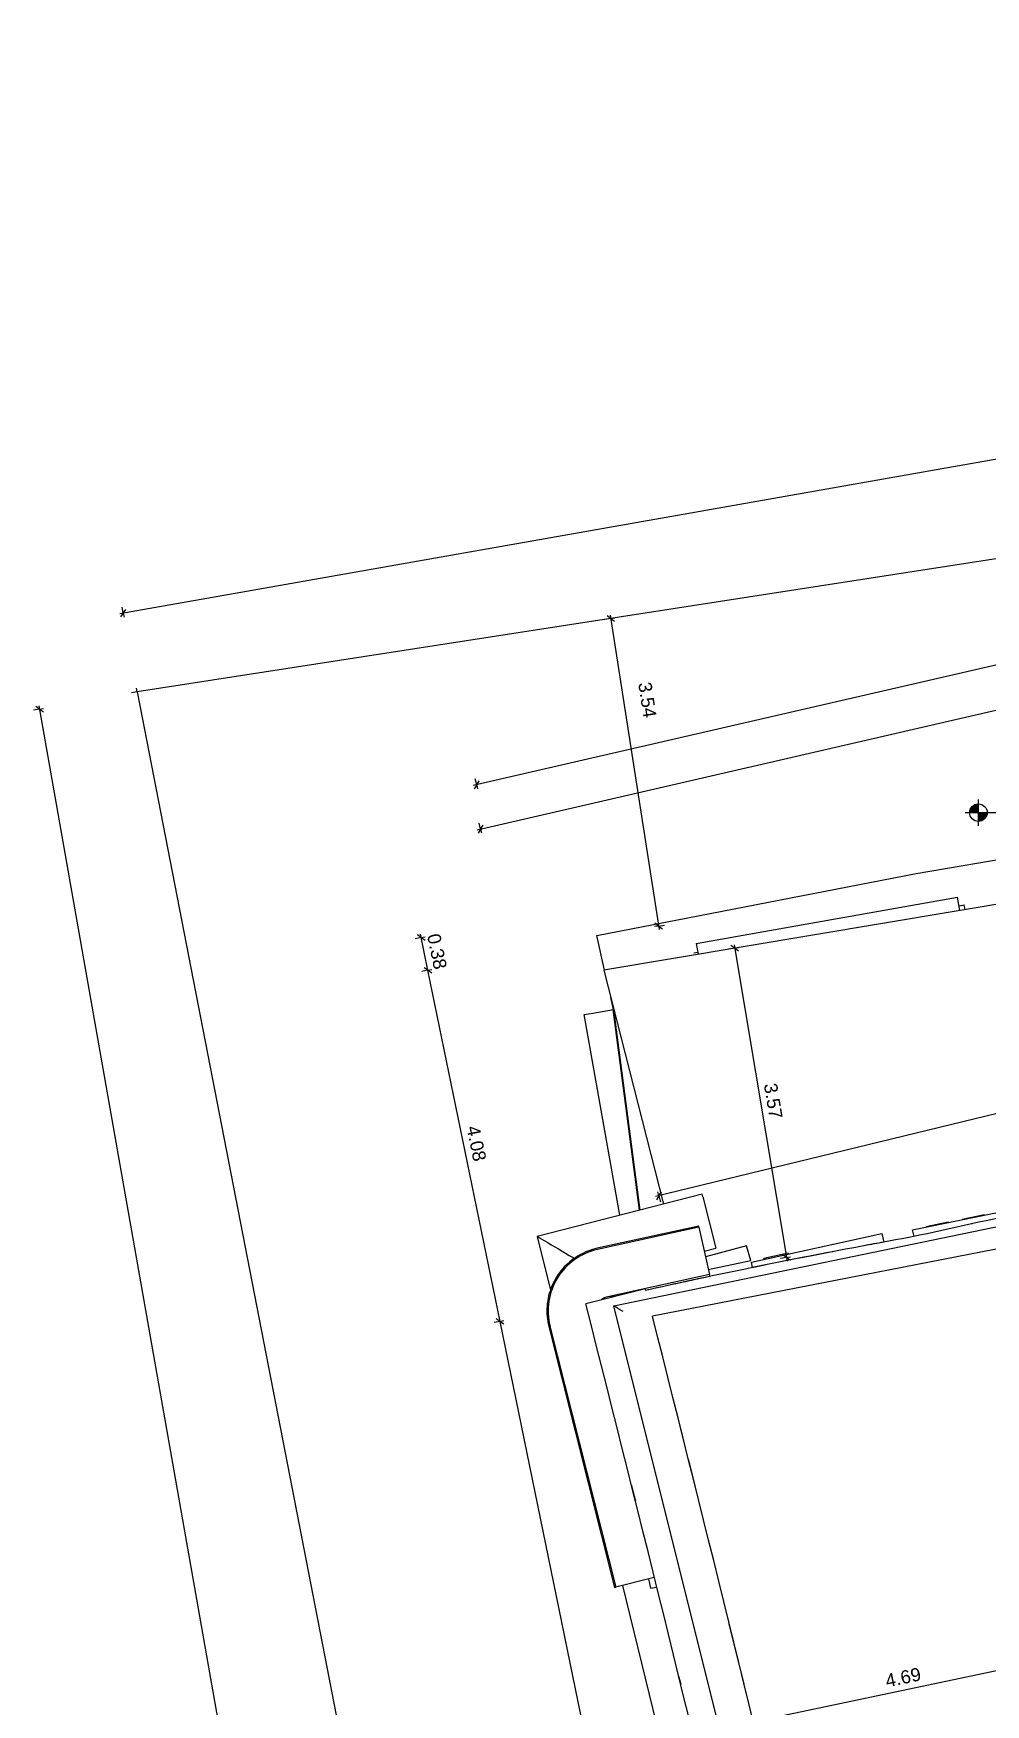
# Model space of a CAD drawing. Header units: millimetres. Extents: x -59427 to 524, y -410223 to 3435.
# Drawn here: x -59427 to -48602, y -394917 to -375908 of the extents above; entities that cross this region are included whole.
import ezdxf

# ---------------------------------------------------------------- set-up
doc = ezdxf.new("R2010")
doc.units = ezdxf.units.MM
for name, color, linetype, lineweight in [('A-ANNO-DIMS', 211, 'Continuous', 9), ('A-ANNO-DIMS-50', 211, 'Continuous', 9), ('A-DETL-THIN', 151, 'Continuous', 18), ('A-DOOR', 31, 'Continuous', 18), ('A-FLOR', 192, 'Continuous', 18), ('A-FLOR-HRAL', 11, 'Continuous', 18), ('A-GENM', 13, 'Continuous', 18), ('A-GLAZ', 151, 'Continuous', 18), ('A-WALL', 113, 'Continuous', 18), ('G-ANNO-DIMS', 111, 'Continuous', 9)]:
    doc.layers.add(name, color=color, linetype=linetype, lineweight=lineweight)
doc.styles.add('Arial_3', font='arial.ttf', dxfattribs={"height": 150})
doc.dimstyles.new('3mm', dxfattribs={"dimscale": 304.8, "dimtxt": 153.03891, "dimasz": 0.246063, "dimexe": 0.229659, "dimexo": 0.0625, "dimgap": 0.082021, "dimtad": 1, "dimlfac": 0.001, "dimrnd": 0.01, "dimzin": 0, "dimdsep": 46, "dimtxsty": 'Arial_3', "dimblk1": 'OBLIQUE', "dimblk2": 'OBLIQUE', "dimsah": 1, "dimcen": 0.09, "dimdle": 0.131234, "dimazin": 0, "dimtfac": 1, "dimtdec": 4, "dimtix": 1, "dimtmove": 0, "dimatfit": 3, "dimfxl": 0.147638, "dimfxlon": 1, "dimtvp": 1, "dimtolj": 1, "dimtzin": 0, "dimarcsym": 2})
doc.dimstyles.new('3mm_1', dxfattribs={"dimscale": 304.8, "dimtxt": 153.03891, "dimasz": 0.246063, "dimexe": 0.229659, "dimexo": 0.0625, "dimgap": 0.082021, "dimtad": 1, "dimlfac": 0.001, "dimrnd": 0.01, "dimzin": 0, "dimdsep": 46, "dimtxsty": 'Arial_3', "dimblk1": 'OBLIQUE', "dimblk2": 'OBLIQUE', "dimsah": 1, "dimcen": 0.09, "dimdle": 0.131234, "dimazin": 0, "dimtfac": 1, "dimtdec": 4, "dimtix": 1, "dimtmove": 2, "dimatfit": 3, "dimfxl": 0.147638, "dimfxlon": 1, "dimtvp": 1, "dimtolj": 1, "dimtzin": 0, "dimarcsym": 2})

# ---------------------------------------------------------------- blocks, each defined once
blk = doc.blocks.new('Railings 1 - Railings 1-518109-00_Site')
at = {"layer": 'A-FLOR-HRAL'}
for p, q in [((-51824, -389112), (-53699, -389592)), ((-51816, -389142), (-51824, -389112)), ((-51816, -389142), (-51667, -389725)), ((-53699, -389592), (-53549, -390203)), ((-51800, -389759), (-51667, -389725)), ((-51318, -389698), (-51786, -389824)), ((-51272, -389867), (-51318, -389698)), ((-51754, -389969), (-51272, -389867)), ((-52731, -390241), (-52728, -390253)), ((-52867, -390289), (-52871, -390272)), ((-52728, -393561), (-50977, -400719)), ((-52432, -393487), (-52410, -393592)), ((-52410, -393592), (-52341, -393580))]:
    blk.add_line(p, q, dxfattribs=at)
for points, knots in [([(-53699, -389592), (-53699, -389592), (-53699, -389592), (-53698, -389592), (-53697, -389593), (-53696, -389593), (-53694, -389594), (-53693, -389595), (-53692, -389596), (-53690, -389597), (-53687, -389598), (-53685, -389600), (-53683, -389601), (-53681, -389602), (-53679, -389603), (-53677, -389605), (-53674, -389606), (-53669, -389610), (-53664, -389612), (-53661, -389614)], [0.1428571, 0.1428571, 0.1428571, 0.1428571, 0.2142857, 0.25, 0.2857143, 0.3571429, 0.3928571, 0.4285714, 0.4642857, 0.5, 0.5714286, 0.6071429, 0.6428571, 0.6785714, 0.7142857, 0.75, 0.7857143, 0.8571429, 1, 1, 1, 1]), ([(-53661, -389614), (-53552, -389678), (-53424, -389754), (-53296, -389830), (-53277, -389841)], [0, 0, 0, 0, 0.4444444, 0.5239717, 0.5239717, 0.5239717, 0.5239717])]:
    blk.add_open_spline(points, degree=3, knots=knots, dxfattribs=at)
blk = doc.blocks.new('door6 - door6-949414-00_Site')
at = {"layer": 'A-DOOR'}
for p, q in [((-1538, -47), (1430, 480)), ((1457, 329), (1430, 480)), ((1448, 382), (1508, 393)), ((1518, 340), (1508, 393)), ((-1566, -153), (-1521, -145)), ((-1538, -47), (-1516, -170))]:
    blk.add_line(p, q, dxfattribs=at)
blk = doc.blocks.new('Railings 3 - Railings 3-1437792-00_Site')
at = {"layer": 'A-FLOR-HRAL'}
blk.add_line((-52871, -390274), (-52816, -390260), dxfattribs=at)
blk = doc.blocks.new('Window_46 - Window_46-1892501-00_Site')
at = {"layer": 'A-GLAZ'}
for p, q in [((-716, -44), (634, 233)), ((634, 233), (676, 241)), ((634, 233), (646, 174)), ((688, 182), (676, 241)), ((-311, 44), (-561, -7)), ((-560, -7), (-311, 44)), ((-311, 44), (-311, 44)), ((-311, 44), (-311, 44)), ((-311, 44), (-311, 44)), ((-311, 44), (-310, 39)), ((102, 127), (-153, 75)), ((-153, 75), (102, 127)), ((-153, 75), (-153, 75)), ((-153, 75), (-153, 75)), ((-152, 72), (-153, 75)), ((-153, 75), (-153, 75)), ((102, 127), (102, 127)), ((102, 127), (102, 127)), ((102, 127), (102, 127)), ((102, 127), (102, 124)), ((-700, -119), (-716, -44)), ((-560, -7), (-561, -7)), ((-560, -7), (-561, -7)), ((-561, -7), (-561, -7)), ((-561, -7), (-561, -7)), ((-561, -7), (-560, -7)), ((-560, -12), (-560, -7))]:
    blk.add_line(p, q, dxfattribs=at)
blk = doc.blocks.new('Window_47 - Window_47-1896046-00_Site')
at = {"layer": 'A-GLAZ'}
for p, q in [((-762, -71), (722, 255)), ((722, 255), (743, 158)), ((-346, 32), (-620, -28)), ((-346, 32), (-344, 21)), ((-749, -132), (-762, -71)), ((-618, -39), (-620, -28))]:
    blk.add_line(p, q, dxfattribs=at)
blk = doc.blocks.new('Window_48 - Window_48-1898777-00_Site')
at = {"layer": 'A-GLAZ'}
for p, q in [((483, 75), (488, 52)), ((-467, -145), (-469, -134))]:
    blk.add_line(p, q, dxfattribs=at)
blk = doc.blocks.new('Generic Models 1 - Generic Models 1-1989653-00_Site')
at = {"layer": 'A-GENM'}
for p, q in [((-51863, -389474), (-53016, -389726)), ((-51860, -389487), (-51863, -389474)), ((-51860, -389487), (-53013, -389740)), ((-51860, -389487), (-51742, -390024)), ((-51742, -390024), (-52895, -390277)), ((-53567, -390617), (-52820, -393584)), ((-53554, -390614), (-52806, -393581)), ((-52368, -393471), (-52806, -393581)), ((-52820, -393584), (-52806, -393581)), ((-51182, -400765), (-50650, -400646)), ((-51182, -400765), (-51198, -400768)), ((-51198, -400768), (-50090, -405733)), ((-50074, -405730), (-51182, -400765)), ((-44951, -405521), (-44913, -406014)), ((-44913, -406014), (-49237, -406349)), ((-44912, -406030), (-44913, -406014)), ((-49236, -406365), (-44912, -406030))]:
    blk.add_line(p, q, dxfattribs=at)
at = {"layer": 'A-GENM', "flags": 128}
for points in [[(-53016, -389726), (-53044, -389733), (-53072, -389741), (-53100, -389750), (-53127, -389760), (-53154, -389772), (-53181, -389784), (-53206, -389797), (-53232, -389812), (-53257, -389827), (-53281, -389843), (-53304, -389861), (-53327, -389879), (-53349, -389898), (-53370, -389918), (-53391, -389939), (-53410, -389961), (-53429, -389983), (-53447, -390006), (-53464, -390030), (-53479, -390055), (-53494, -390080), (-53508, -390105), (-53521, -390132), (-53533, -390158), (-53543, -390185), (-53553, -390213), (-53562, -390241), (-53569, -390269), (-53575, -390298), (-53580, -390326), (-53584, -390355), (-53587, -390384), (-53588, -390413), (-53589, -390443), (-53588, -390472), (-53586, -390501), (-53583, -390530), (-53579, -390559), (-53574, -390587), (-53567, -390616), (-53567, -390617)], [(-50090, -405733), (-50082, -405765), (-50073, -405796), (-50063, -405827), (-50051, -405857), (-50039, -405887), (-50025, -405916), (-50010, -405945), (-49994, -405973), (-49977, -406001), (-49958, -406028), (-49939, -406054), (-49919, -406079), (-49897, -406103), (-49875, -406127), (-49852, -406149), (-49828, -406171), (-49803, -406192), (-49777, -406211), (-49750, -406230), (-49723, -406247), (-49695, -406264), (-49667, -406279), (-49637, -406293), (-49608, -406306), (-49577, -406318), (-49547, -406328), (-49516, -406338), (-49484, -406346), (-49453, -406353), (-49421, -406358), (-49389, -406362), (-49356, -406365), (-49324, -406367), (-49292, -406367), (-49259, -406366), (-49236, -406365)]]:
    blk.add_lwpolyline(points, dxfattribs=at)
at = {"layer": 'A-GENM'}
for centre, radius, start, end in [((-52859, -390439), 716, 102.3662, 194.1317), ((-52859, -390439), 166, 102.3662, 130.878), ((-49299, -405557), 795, 192.581, 274.4259)]:
    blk.add_arc(centre, radius, start, end, dxfattribs=at)
blk = doc.blocks.new('DIMBLOCK3-00_Site')
at = {"layer": 'A-ANNO-DIMS-50'}
for p, q in [((-47218, -394265), (-47233, -394197)), ((-47218, -394265), (-47189, -394221)), ((-47218, -394265), (-51843, -395241)), ((-47218, -394265), (-47247, -394310)), ((-47218, -394265), (-47209, -394309)), ((-51804, -395232), (-51813, -395188)), ((-51804, -395232), (-51775, -395188)), ((-51804, -395232), (-51833, -395277)), ((-51804, -395232), (-51789, -395301))]:
    blk.add_line(p, q, dxfattribs=at)
at = {"layer": 'A-ANNO-DIMS-50', "color": 0, "insert": (-49754, -394576), "char_height": 150, "width": 485.96, "attachment_point": 1, "rotation": 11.9068, "line_spacing_factor": 0.941778, "style": 'Arial_3'}
blk.add_mtext('4.69', dxfattribs=at)
blk = doc.blocks.new('_Oblique')
at = {"color": 0, "linetype": 'ByBlock', "lineweight": -2}
blk.add_line((-0.5, -0.5), (0.5, 0.5), dxfattribs=at)
blk = doc.blocks.new('Spot Elevations - Standard-23738-00_Site')
at = {"layer": 'G-ANNO-DIMS'}
h = blk.add_hatch(color=256, dxfattribs=at)
edge = h.paths.add_edge_path()
edge.add_line((-2, 0), (-4, 0))
edge.add_arc((-2, 0), 2, 90, 180, ccw=False)
edge.add_line((-2, 2), (-2, 0))
h = blk.add_hatch(color=256, dxfattribs=at)
edge = h.paths.add_edge_path()
edge.add_line((-2, 0), (0, 0))
edge.add_arc((-2, 0), 2, 270, 360, ccw=False)
edge.add_line((-2, -2), (-2, 0))
for p, q in [((-5, 0), (12, 0)), ((-2, -3), (-2, 3))]:
    blk.add_line(p, q, dxfattribs=at)
blk.add_circle((-2, 0), 2, dxfattribs=at)
blk = doc.blocks.new('DIMBLOCK27-00_Site')
at = {"layer": 'A-ANNO-DIMS-50'}
for p, q in [((-59358, -383594), (-59401, -383564)), ((-59365, -383555), (-54906, -408841)), ((-59358, -383594), (-59313, -383587)), ((-59358, -383594), (-59427, -383607)), ((-59358, -383594), (-59314, -383625)), ((-54913, -408802), (-54982, -408814)), ((-54913, -408802), (-54956, -408771)), ((-54913, -408802), (-54869, -408794)), ((-54913, -408802), (-54870, -408832))]:
    blk.add_line(p, q, dxfattribs=at)
at = {"layer": 'A-ANNO-DIMS-50', "color": 0, "insert": (-56964, -395904), "char_height": 150, "width": 624.4, "attachment_point": 1, "rotation": 280, "line_spacing_factor": 0.941778, "style": 'Arial_3'}
blk.add_mtext('25.60', dxfattribs=at)
blk = doc.blocks.new('DIMBLOCK28-00_Site')
at = {"layer": 'A-ANNO-DIMS-50'}
for p, q in [((-21360, -375970), (-58445, -382509)), ((-21400, -375977), (-21430, -376020)), ((-21400, -375977), (-21412, -375908)), ((-21400, -375977), (-21369, -375933)), ((-21400, -375977), (-21392, -376021)), ((-58405, -382502), (-58417, -382433)), ((-58405, -382502), (-58436, -382545)), ((-58405, -382502), (-58375, -382459)), ((-58405, -382502), (-58397, -382546))]:
    blk.add_line(p, q, dxfattribs=at)
at = {"layer": 'A-ANNO-DIMS-50', "color": 0, "insert": (-40197, -379068), "char_height": 150, "width": 624.4, "attachment_point": 1, "rotation": 10, "line_spacing_factor": 0.941778, "style": 'Arial_3'}
blk.add_mtext('37.58', dxfattribs=at)
blk = doc.blocks.new('DIMBLOCK34-00_Site')
at = {"layer": 'A-ANNO-DIMS-50'}
for p, q in [((-54381, -384967), (-36761, -380899)), ((-36761, -380899), (-36789, -380944)), ((-36761, -380899), (-36777, -380831)), ((-36761, -380899), (-36733, -380854)), ((-36761, -380899), (-36751, -380943)), ((-54342, -384958), (-54358, -384890)), ((-54342, -384958), (-54314, -384913)), ((-54342, -384958), (-54370, -385003)), ((-54342, -384958), (-54332, -385002))]:
    blk.add_line(p, q, dxfattribs=at)
at = {"layer": 'A-ANNO-DIMS-50', "color": 0, "insert": (-45854, -382773), "char_height": 150, "width": 624.4, "attachment_point": 1, "rotation": 13, "line_spacing_factor": 0.941778, "style": 'Arial_3'}
blk.add_mtext('18.04', dxfattribs=at)
blk = doc.blocks.new('DIMBLOCK36-00_Site')
at = {"layer": 'A-ANNO-DIMS-50'}
for p, q in [((-24133, -377470), (-54426, -384464)), ((-24172, -377479), (-24200, -377524)), ((-24172, -377479), (-24188, -377411)), ((-24172, -377479), (-24144, -377434)), ((-24172, -377479), (-24162, -377523)), ((-54387, -384455), (-54415, -384500)), ((-54387, -384455), (-54403, -384387)), ((-54387, -384455), (-54359, -384410)), ((-54387, -384455), (-54377, -384499))]:
    blk.add_line(p, q, dxfattribs=at)
at = {"layer": 'A-ANNO-DIMS-50', "color": 0, "insert": (-40228, -380961), "char_height": 150, "width": 624.4, "attachment_point": 1, "rotation": 13, "line_spacing_factor": 0.941778, "style": 'Arial_3'}
blk.add_mtext('31.01', dxfattribs=at)
blk = doc.blocks.new('DIMBLOCK37-00_Site')
at = {"layer": 'A-ANNO-DIMS-50'}
for p, q in [((-54122, -390558), (-54190, -390572)), ((-54122, -390558), (-54166, -390529)), ((-54122, -390558), (-54078, -390549)), ((-50910, -406207), (-54122, -390558)), ((-54122, -390558), (-54077, -390587)), ((-50918, -406168), (-50987, -406182)), ((-50918, -406168), (-50962, -406139)), ((-50918, -406168), (-50874, -406159)), ((-50918, -406168), (-50874, -406197))]:
    blk.add_line(p, q, dxfattribs=at)
at = {"layer": 'A-ANNO-DIMS-50', "color": 0, "insert": (-52357, -398064), "char_height": 150, "width": 624.4, "attachment_point": 1, "rotation": 281.5981, "line_spacing_factor": 0.941778, "style": 'Arial_3'}
blk.add_mtext('15.94', dxfattribs=at)
blk = doc.blocks.new('DIMBLOCK38-00_Site')
at = {"layer": 'A-ANNO-DIMS-50'}
for p, q in [((-54941, -386564), (-55010, -386579)), ((-54941, -386564), (-54986, -386535)), ((-54941, -386564), (-54897, -386555)), ((-54122, -390558), (-54941, -386564)), ((-54941, -386564), (-54897, -386594)), ((-54122, -390558), (-54190, -390572)), ((-54122, -390558), (-54166, -390529)), ((-54122, -390558), (-54078, -390549)), ((-54122, -390558), (-54077, -390587))]:
    blk.add_line(p, q, dxfattribs=at)
at = {"layer": 'A-ANNO-DIMS-50', "color": 0, "insert": (-54357, -388319), "char_height": 150, "width": 485.96, "attachment_point": 1, "rotation": 281.5981, "line_spacing_factor": 0.941778, "style": 'Arial_3'}
blk.add_mtext('4.08', dxfattribs=at)
blk = doc.blocks.new('DIMBLOCK39-00_Site')
at = {"layer": 'A-ANNO-DIMS-50'}
for p, q in [((-55018, -386191), (-55087, -386205)), ((-55018, -386191), (-55062, -386162)), ((-54941, -386564), (-55026, -386152)), ((-55018, -386191), (-54974, -386182)), ((-55018, -386191), (-54974, -386220)), ((-54941, -386564), (-55010, -386579)), ((-54941, -386564), (-54986, -386535)), ((-54941, -386564), (-54897, -386555)), ((-54941, -386564), (-54897, -386594))]:
    blk.add_line(p, q, dxfattribs=at)
at = {"layer": 'A-ANNO-DIMS-50', "color": 0, "insert": (-54805, -386135), "char_height": 150, "width": 485.96, "attachment_point": 1, "rotation": 281.5981, "line_spacing_factor": 0.941778, "style": 'Arial_3'}
blk.add_mtext('0.38', dxfattribs=at)
blk = doc.blocks.new('DIMBLOCK40-00_Site')
at = {"layer": 'A-ANNO-DIMS-50'}
for p, q in [((-51454, -386313), (-51523, -386324)), ((-51454, -386313), (-51497, -386282)), ((-51460, -386273), (-50856, -389872)), ((-51454, -386313), (-51409, -386305)), ((-51454, -386313), (-51410, -386344)), ((-50863, -389833), (-50932, -389844)), ((-50863, -389833), (-50906, -389802)), ((-50863, -389833), (-50818, -389825)), ((-50863, -389833), (-50820, -389863))]:
    blk.add_line(p, q, dxfattribs=at)
at = {"layer": 'A-ANNO-DIMS-50', "color": 0, "insert": (-50975, -387837), "char_height": 150, "width": 485.96, "attachment_point": 1, "rotation": 279.5309, "line_spacing_factor": 0.941778, "style": 'Arial_3'}
blk.add_mtext('3.57', dxfattribs=at)
blk = doc.blocks.new('DIMBLOCK41-00_Site')
at = {"layer": 'A-ANNO-DIMS-50'}
for p, q in [((-43517, -386986), (-52354, -389139)), ((-43556, -386996), (-43584, -387041)), ((-43556, -386996), (-43573, -386927)), ((-43556, -386996), (-43528, -386950)), ((-43556, -386996), (-43545, -387039)), ((-52315, -389129), (-52326, -389086)), ((-52315, -389129), (-52287, -389084)), ((-52315, -389129), (-52343, -389175)), ((-52315, -389129), (-52298, -389197))]:
    blk.add_line(p, q, dxfattribs=at)
at = {"layer": 'A-ANNO-DIMS-50', "color": 0, "insert": (-48184, -387897), "char_height": 150, "width": 485.96, "attachment_point": 1, "rotation": 13.6923, "line_spacing_factor": 0.941778, "style": 'Arial_3'}
blk.add_mtext('9.02', dxfattribs=at)
blk = doc.blocks.new('DIMBLOCK46-00_Site')
at = {"layer": 'A-ANNO-DIMS-50'}
for p, q in [((-52862, -382564), (-52931, -382574)), ((-52862, -382564), (-52904, -382532)), ((-52868, -382524), (-52313, -386101)), ((-52862, -382564), (-52817, -382557)), ((-52862, -382564), (-52819, -382595)), ((-52319, -386062), (-52364, -386068)), ((-52319, -386062), (-52362, -386030)), ((-52319, -386062), (-52250, -386051)), ((-52319, -386062), (-52276, -386093))]:
    blk.add_line(p, q, dxfattribs=at)
at = {"layer": 'A-ANNO-DIMS-50', "color": 0, "insert": (-52403, -383276), "char_height": 150, "width": 485.96, "attachment_point": 1, "rotation": 278.8128, "line_spacing_factor": 0.941778, "style": 'Arial_3'}
blk.add_mtext('3.54', dxfattribs=at)

msp = doc.modelspace()

# ---------------------------------------------------------------- linework, layer by layer
at = {"layer": 'A-DETL-THIN'}
for q in [(-58311.057, -383409.818), (-58254.858, -383354.214)]:
    msp.add_line((-58247.044, -383398.53), q, dxfattribs=at)
at = {"layer": 'A-FLOR'}
for p, q in [((-21106.33, -377640.32), (-58247.044, -383398.53)), ((-58247.044, -383398.53), (-53362.334, -408528.186)), ((-49389.749, -385464.482), (-36685.095, -383303.706)), ((-44026.187, -385065.814), (-52940.4, -386562.478)), ((-53021.77, -386170.476), (-49389.749, -385464.482)), ((-52932.711, -386561.188), (-53021.77, -386170.476)), ((-52940.4, -386562.478), (-52265.073, -389224.82)), ((-53067.05, -387050.94), (-52830.644, -387008.969)), ((-52830.644, -387008.969), (-52861.661, -386872.89)), ((-53165.408, -387068.403), (-53067.05, -387050.94)), ((-52760.064, -389351.518), (-53165.408, -387068.403))]:
    msp.add_line(p, q, dxfattribs=at)
at = {"layer": 'A-FLOR', "lineweight": 25}
msp.add_line((-52532.336, -389293.229), (-52830.644, -387008.969), dxfattribs=at)
at = {"layer": 'A-FLOR'}
for start, end in [(13.98303645, 14.10185109), (13.72550144, 13.8425229)]:
    msp.add_arc((-525995.226, -510612.661), 488600.11, start, end, dxfattribs=at)
at = {"layer": 'A-WALL'}
for p, q in [((-38209.352, -387728.579), (-52389.426, -390497.657)), ((-52826.601, -390381.028), (-48070.568, -389396.924)), ((-48752.473, -389447.623), (-48761.467, -389449.582)), ((-49726.98, -389650.379), (-49726.791, -389651.3)), ((-51238.897, -389943.612), (-51251.074, -389946.105)), ((-51251.074, -389946.105), (-51250.259, -389945.938)), ((-51251.074, -389946.105), (-51250.883, -389947.035)), ((-51238.709, -389944.528), (-51238.897, -389943.612)), ((-52468.232, -390187.355), (-53146.638, -390359.884)), ((-52463.765, -390204.922), (-52468.232, -390187.355)), ((-51501.551, -395695.512), (-52826.601, -390381.028))]:
    msp.add_line(p, q, dxfattribs=at)
for centre, radius, start, end in [((-4961.846, -590586.991), 205851.073, 102.09286093, 102.4769909), ((-36203.432, -463422.464), 75001.379, 100.16152645, 102.52117733), ((-36203.432, -463422.464), 75001.379, 100.41291534, 100.58541154), ((-36203.432, -463422.464), 75001.379, 100.38785512, 100.57030979), ((-36203.432, -463422.464), 75001.379, 100.38785512, 100.57030979), ((-36203.432, -463422.464), 75001.379, 100.98470534, 101.17083402), ((-36203.432, -463422.464), 75001.379, 100.86352849, 101.15940943), ((-36203.432, -463422.464), 75001.379, 100.86352849, 101.15940943), ((-36203.432, -463422.464), 75001.379, 101.93182781, 102.52117733), ((-36203.432, -463422.464), 75001.379, 101.93182781, 102.52117733), ((-36203.432, -463422.464), 75001.379, 101.95705678, 102.23911706), ((-36203.432, -463422.464), 75001.379, 101.45262325, 101.56439682), ((-36203.432, -463422.464), 75001.379, 101.45262325, 101.56439682), ((-525995.226, -510612.661), 487900.11, 12.44939945, 14.26872731), ((-525995.226, -510612.661), 488600.11, 12.43782885, 14.23118448)]:
    msp.add_arc(centre, radius, start, end, dxfattribs=at)
msp.add_open_spline([(-52722.716, -390446.333), (-52727.333, -390443.501), (-52736.45, -390437.812), (-52749.648, -390429.376), (-52762.582, -390421.27), (-52772.79, -390414.872), (-52780.438, -390410.018), (-52785.997, -390406.548), (-52791.284, -390403.248), (-52796.228, -390400.123), (-52800.847, -390397.193), (-52806.634, -390393.582), (-52812.944, -390389.616), (-52818.951, -390385.823), (-52824.826, -390382.157), (-52826.567, -390381.021), (-52826.601, -390381.028)], degree=3, knots=[-1, -1, -1, -1, -0.916666667, -0.833333333, -0.75, -0.666666667, -0.625, -0.583333333, -0.541666667, -0.5, -0.458333333, -0.416666667, -0.333333333, -0.25, -0.166666667, 0, 0, 0, 0], dxfattribs=at)
for points in [[(-52627.163, -392421.311), (-52612.316, -392480.778), (-52597.479, -392540.249), (-52582.653, -392599.724)], [(-52089.079, -394597.657), (-52081.973, -394626.685), (-52074.869, -394655.713), (-52067.768, -394684.742)]]:
    msp.add_open_spline(points, degree=3, dxfattribs=at)

# ---------------------------------------------------------------- block references
at = {"layer": 'A-DOOR'}
msp.add_blockref('door6 - door6-949414-00_Site', (-50352.249, -386212.6), dxfattribs=at)
at = {"layer": 'A-FLOR-HRAL'}
for name in ['Railings 1 - Railings 1-518109-00_Site', 'Railings 3 - Railings 3-1437792-00_Site']:
    msp.add_blockref(name, (0, 0), dxfattribs=at)
at = {"layer": 'A-GENM'}
msp.add_blockref('Generic Models 1 - Generic Models 1-1989653-00_Site', (0, 0), dxfattribs=at)
at = {"layer": 'A-GLAZ'}
for name, p in [('Window_46 - Window_46-1892501-00_Site', (-48714.614, -389473.759)), ('Window_47 - Window_47-1896046-00_Site', (-50501.108, -389814.657)), ('Window_48 - Window_48-1898777-00_Site', (-52227.229, -390099.586))]:
    msp.add_blockref(name, p, dxfattribs=at)
at = {"layer": 'G-ANNO-DIMS', "xscale": 49.99999999999998, "yscale": 49.99999999999998, "zscale": 49.99999999999998}
msp.add_blockref('Spot Elevations - Standard-23738-00_Site', (-48583.021, -384771.093), dxfattribs=at)

# ---------------------------------------------------------------- dimensions: what is measured, and where the dimension line sits
at = {"layer": 'A-ANNO-DIMS'}
for base, p1, p2, angle, override, picture, middle in [((-58405.126, -382502.004), (-21391.816, -376021.253), (-58397.312, -382546.321), 10, {"dimpost": '<>', "dimfxl": 37576.365632}, 'DIMBLOCK28-00_Site', (-39920.027, -379139.378)), ((-36760.822, -380898.857), (-54331.735, -385001.606), (-36750.699, -380942.704), 13, {"dimpost": '<>', "dimfxl": 18043.488623}, 'DIMBLOCK34-00_Site', (-45574.192, -382829.326)), ((-54913.004, -408801.611), (-59313.404, -383586.558), (-54868.688, -408793.797), 280, {"dimpost": '<>', "dimfxl": 25596.100996}, 'DIMBLOCK27-00_Site', (-57035.319, -396180.352)), ((-55018.032, -386190.79), (-54897.264, -386555.394), (-54973.951, -386181.743), 281.5980964, {"dimpost": '<>', "dimfxl": 381.43932}, 'DIMBLOCK39-00_Site', (-54880.127, -386357.182)), ((-50862.736, -389832.562), (-51409.302, -386305.413), (-50818.357, -389825.11), 279.5308616, {"dimpost": '<>', "dimfxl": 3568.961792}, 'DIMBLOCK40-00_Site', (-51057.974, -388055.884)), ((-54941.345, -386564.441), (-54077.598, -390549.168), (-54897.264, -386555.394), 281.5980964, {"dimpost": '<>', "dimfxl": 4077.018257}, 'DIMBLOCK38-00_Site', (-54432.001, -388540.905)), ((-52315.003, -389129.463), (-43545.401, -387039.232), (-52325.655, -389085.742), 13.6922856, {"dimpost": '<>', "dimfxl": 9015.600789}, 'DIMBLOCK41-00_Site', (-47959.574, -387963.788)), ((-54121.679, -390558.215), (-50873.908, -406158.964), (-54077.598, -390549.168), 281.5980964, {"dimpost": '<>', "dimfxl": 15935.161281}, 'DIMBLOCK37-00_Site', (-52420.322, -398342.689)), ((-51803.674, -395232.314), (-47208.869, -394309.457), (-51812.959, -395188.282), 11.9067901, {"dimpost": '<>', "dimfxl": 4687.21401}, 'DIMBLOCK3-00_Site', (-49531.873, -394649.469))]:
    dim = msp.add_linear_dim(base=base, p1=p1, p2=p2, angle=angle, dimstyle='3mm', override=override, dxfattribs=at)
    dim.commit()
    dim.dimension.update_dxf_attribs({"geometry": picture, "text_midpoint": middle})
for base, p1, p2, angle, override, picture, middle, turn in [((-54387.116, -384455.056), (-24161.967, -377523.214), (-54376.994, -384498.902), 13, {"dimpost": '<>', "dimfxl": 31009.80651}, 'DIMBLOCK36-00_Site', (-39901.052, -380987.8), 13), ((-52319.237, -386061.557), (-52817.087, -382556.683), (-52363.706, -386068.451), 278.8128412, {"dimpost": '<>', "dimfxl": 3540.913971}, 'DIMBLOCK46-00_Site', (-52464.99, -383531.726), 278.8128412)]:
    dim = msp.add_linear_dim(base=base, p1=p1, p2=p2, angle=angle, dimstyle='3mm_1', override=override, dxfattribs=at)
    dim.commit()
    dim.dimension.update_dxf_attribs({"geometry": picture, "text_midpoint": middle, "dimtype": 160, "text_rotation": turn})

doc.saveas('drawing.dxf')
